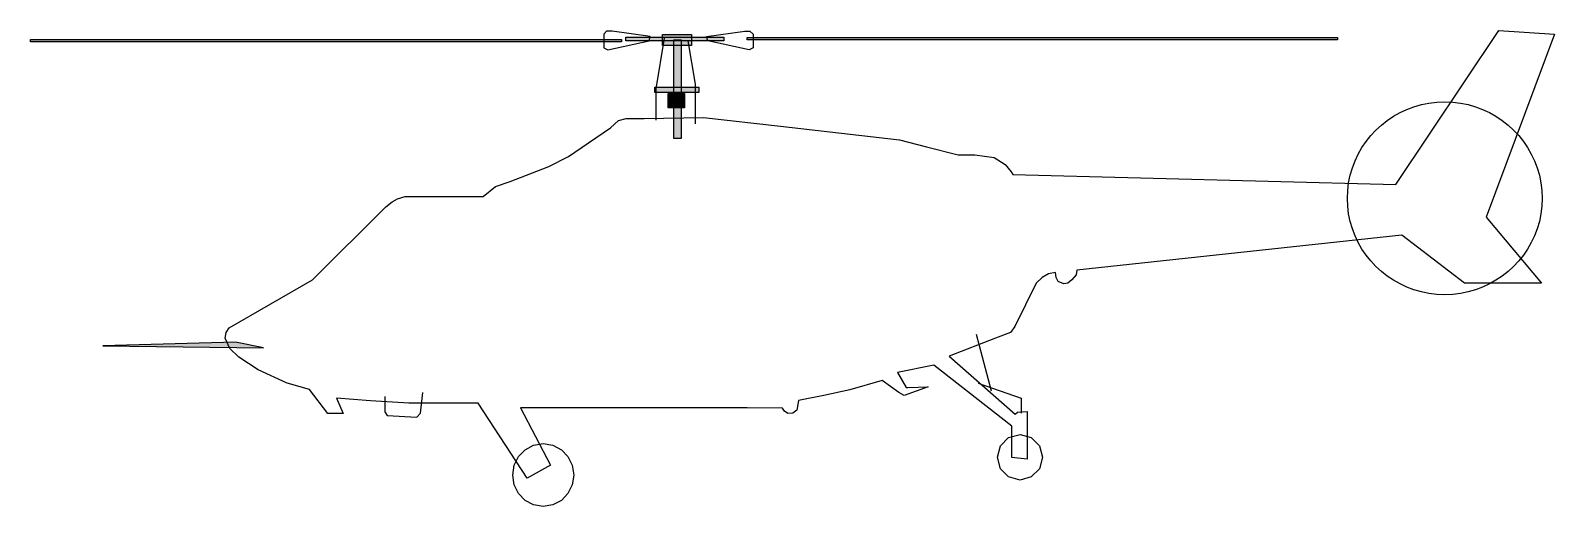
# Model space of a CAD drawing. Extents: x 24532 to 25494, y 5908 to 6208.
import ezdxf

# ---------------------------------------------------------------- set-up
doc = ezdxf.new("R2010")
doc.units = 0
doc.header["$MEASUREMENT"] = 0
doc.layers.add('LAYER_1', color=7, linetype='CONTINUOUS')

msp = doc.modelspace()

# ---------------------------------------------------------------- linework, layer by layer
at = {"layer": 'LAYER_1', "linetype": 'CONTINUOUS'}
for points in [[(24532.03, 6202.49), (24904.82, 6202.49), (24904.82, 6201.16), (24532.03, 6201.16), (24532.03, 6202.49)], [(24984.22, 5970.1), (24841.27, 5970.1), (24860.1, 5933.98), (24845.36, 5925.69), (24814.56, 5973.07), (24770.76, 5973.07), (24746.51, 5974.6), (24725.02, 5976.34), (24729.32, 5966.62), (24719.7, 5966.62), (24708.14, 5981.76), (24693.91, 5985.76), (24675.6, 5994.15), (24663.52, 6002.03), (24657.89, 6007.65), (24654.82, 6014.1), (24655.54, 6017.58), (24657.38, 6020.65), (24709.88, 6050.94), (24756.13, 6096.99), (24760.22, 6100.16), (24763.5, 6102), (24768.51, 6103.54), (24817.63, 6103.54), (24825.3, 6109.78), (24834.72, 6112.95), (24859.07, 6122.47), (24871.46, 6128.71), (24884.04, 6137.41), (24897.86, 6146.82), (24903.08, 6151.33), (24907.78, 6152.76), (24919.24, 6152.76), (24956.6, 6153.27), (25005.1, 6147.85), (25080.21, 6139.25), (25097.3, 6134.85), (25117.36, 6129.73), (25127.9, 6129.73), (25140.07, 6128.1), (25146.93, 6123.7), (25150.72, 6118.99), (25151.84, 6117.45), (25393.34, 6111.11), (25458.32, 6208.22), (25493.52, 6205.97), (25450.34, 6090.44), (25485.34, 6048.79), (25436.83, 6048.79), (25397.23, 6079.08), (25192.26, 6056.98), (25191.65, 6054.01), (25189.09, 6050.94), (25186.53, 6048.79), (25183.97, 6048.38), (25180.39, 6049.92), (25179.06, 6052.47), (25178.75, 6055.44), (25174.25, 6054.73), (25170.36, 6052.47), (25166.58, 6048.79), (25152.97, 6021.47), (25150.41, 6017.58), (25140.89, 6014.1), (25111.63, 6002.84), (25153.27, 5966.21), (25154.81, 5967.44), (25160.85, 5967.85), (25160.85, 5937.86), (25151.23, 5938.89), (25151.23, 5958.54), (25102.01, 5997.01), (25078.98, 5992.41), (25084.41, 5982.89), (25085.53, 5982.89), (25098.32, 5983.4), (25083.18, 5977.88), (25079.8, 5979.72), (25069.36, 5987.49), (25048.9, 5981.56), (25032.63, 5977.88), (25016.46, 5974.7), (25015.44, 5968.77), (25012.88, 5966.82), (25009.91, 5966.52), (25007.66, 5967.95), (25006.53, 5969.89), (24984.22, 5970.1)], [(24923.03, 6204.44), (24898.98, 6207.81), (24895.5, 6207.81), (24893.76, 6205.97), (24893.76, 6197.17), (24896.32, 6196.04), (24922.42, 6201.67), (24923.03, 6204.44)], [(24907.68, 6204.03), (24969.39, 6204.03), (24969.39, 6201.67), (24907.68, 6201.67), (24907.68, 6204.03)], [(24926.82, 6151.74), (24926.82, 6171.49), (24932.04, 6203.41)], [(24930.71, 6205.77), (24949.02, 6205.77), (24949.02, 6198.71), (24930.71, 6198.71), (24930.71, 6205.77)], [(24937.87, 6202.29), (24942.47, 6202.29), (24942.47, 6140.07), (24937.87, 6140.07), (24937.87, 6202.29)], [(24951.48, 6149.28), (24951.48, 6174.35), (24946.98, 6201.67)], [(24958.44, 6204.44), (24982.69, 6207.81), (24985.96, 6207.81), (24987.91, 6205.97), (24987.91, 6197.17), (24985.45, 6196.04), (24959.26, 6201.67), (24958.44, 6204.44)], [(24984.12, 6203.72), (25356.61, 6203.72), (25356.61, 6202.29), (24984.12, 6202.29), (24984.12, 6203.72)], [(24926, 6172.51), (24953.73, 6172.51), (24953.73, 6169.13), (24926, 6169.13), (24926, 6172.51)], [(24934.29, 6168.52), (24944.62, 6168.52), (24944.62, 6159.41), (24934.29, 6159.41), (24934.29, 6168.52)], [(25485.75, 6102.31), (25485.54, 6097.34), (25484.94, 6092.48), (25483.95, 6087.74), (25482.6, 6083.14), (25480.9, 6078.7), (25478.86, 6074.42), (25476.51, 6070.34), (25473.85, 6066.46), (25470.91, 6062.8), (25467.7, 6059.37), (25464.23, 6056.19), (25460.53, 6053.28), (25456.6, 6050.66), (25452.47, 6048.33), (25448.15, 6046.32), (25443.65, 6044.63), (25438.99, 6043.3), (25434.2, 6042.32), (25429.28, 6041.73), (25424.25, 6041.53), (25419.22, 6041.73), (25414.3, 6042.32), (25409.5, 6043.3), (25404.85, 6044.63), (25400.36, 6046.32), (25396.05, 6048.33), (25391.92, 6050.66), (25388, 6053.28), (25384.3, 6056.19), (25380.85, 6059.37), (25377.64, 6062.8), (25374.71, 6066.46), (25372.06, 6070.34), (25369.71, 6074.42), (25367.68, 6078.7), (25365.98, 6083.14), (25364.63, 6087.74), (25363.65, 6092.48), (25363.05, 6097.34), (25362.85, 6102.31), (25362.85, 6102.31), (25363.05, 6107.29), (25363.65, 6112.17), (25364.63, 6116.92), (25365.98, 6121.53), (25367.68, 6125.98), (25369.71, 6130.26), (25372.06, 6134.35), (25374.71, 6138.24), (25377.64, 6141.91), (25380.85, 6145.34), (25384.3, 6148.52), (25388, 6151.43), (25391.92, 6154.06), (25396.05, 6156.39), (25400.36, 6158.4), (25404.85, 6160.09), (25409.5, 6161.42), (25414.3, 6162.4), (25419.22, 6162.99), (25424.25, 6163.2), (25429.28, 6162.99), (25434.2, 6162.4), (25438.99, 6161.42), (25443.65, 6160.09), (25448.15, 6158.4), (25452.47, 6156.39), (25456.6, 6154.06), (25460.53, 6151.43), (25464.23, 6148.52), (25467.7, 6145.34), (25470.91, 6141.91), (25473.85, 6138.24), (25476.51, 6134.35), (25478.86, 6130.26), (25480.9, 6125.98), (25482.6, 6121.53), (25483.95, 6116.92), (25484.94, 6112.17), (25485.54, 6107.29), (25485.75, 6102.31), (25485.75, 6102.31)], [(24661.37, 6011.54), (24577.66, 6009.19), (24678.97, 6007.96), (24661.37, 6011.54)], [(25128.72, 6016.66), (25138.03, 5980.84)], [(25129.84, 5985.65), (25157.06, 5976.24), (25157.06, 5966.82)], [(24755.62, 5977.26), (24755.62, 5967.64), (24757.05, 5965.29), (24775.78, 5964.16), (24778.13, 5966.82), (24779.46, 5979.72)], [(25170.47, 5938.99), (25168.51, 5931.75), (25163.42, 5926.55), (25156.34, 5924.56), (25149.13, 5926.55), (25143.98, 5931.75), (25142.02, 5938.99), (25143.98, 5946.23), (25149.13, 5951.43), (25156.34, 5953.42), (25163.42, 5951.43), (25168.51, 5946.23), (25170.47, 5938.99)], [(24874.83, 5927.73), (24873.85, 5921.5), (24871.12, 5916.06), (24866.94, 5911.75), (24861.63, 5908.9), (24855.49, 5907.88), (24849.4, 5908.9), (24844.12, 5911.75), (24839.96, 5916.06), (24837.23, 5921.5), (24836.25, 5927.73), (24837.23, 5934), (24839.96, 5939.45), (24844.12, 5943.75), (24849.4, 5946.57), (24855.49, 5947.59), (24861.63, 5946.57), (24866.94, 5943.75), (24871.12, 5939.45), (24873.85, 5934), (24874.83, 5927.73)]]:
    msp.add_lwpolyline(points, dxfattribs=at)
at = {"layer": 'LAYER_1'}
for points in [[(24532.03, 6202.49), (24904.82, 6202.49), (24532.03, 6201.16), (24904.82, 6201.16)], [(24907.68, 6204.03), (24969.39, 6204.03), (24907.68, 6201.67), (24969.39, 6201.67)], [(24930.71, 6205.77), (24949.02, 6205.77), (24930.71, 6198.71), (24949.02, 6198.71)], [(24937.87, 6202.29), (24942.47, 6202.29), (24937.87, 6140.07), (24942.47, 6140.07)], [(24984.12, 6203.72), (25356.61, 6203.72), (24984.12, 6202.29), (25356.61, 6202.29)], [(24926, 6172.51), (24953.73, 6172.51), (24926, 6169.13), (24953.73, 6169.13)], [(24934.29, 6168.52), (24944.62, 6168.52), (24934.29, 6159.41), (24944.62, 6159.41)], [(24661.37, 6011.54), (24577.66, 6009.19), (24661.37, 6011.54), (24678.97, 6007.96)]]:
    msp.add_solid(points, dxfattribs=at)

doc.saveas('drawing.dxf')
